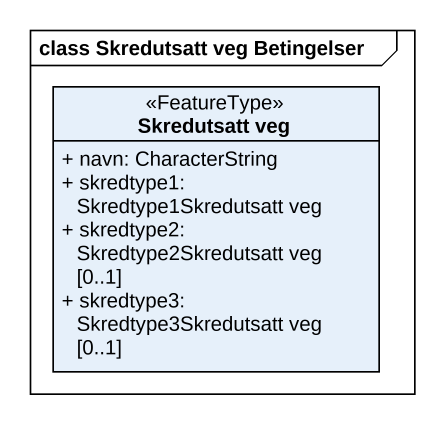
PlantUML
@startuml
mainframe class Skredutsatt veg Betingelser
hide circle
hide empty members
skinparam classAttributeIconSize 0
class "Skredutsatt veg" as Skredutsatt_veg <<FeatureType>> {
  + navn: CharacterString
  + skredtype1: Skredtype1Skredutsatt veg
  + skredtype2: Skredtype2Skredutsatt veg [0..1]
  + skredtype3: Skredtype3Skredutsatt veg [0..1]
}
@enduml
